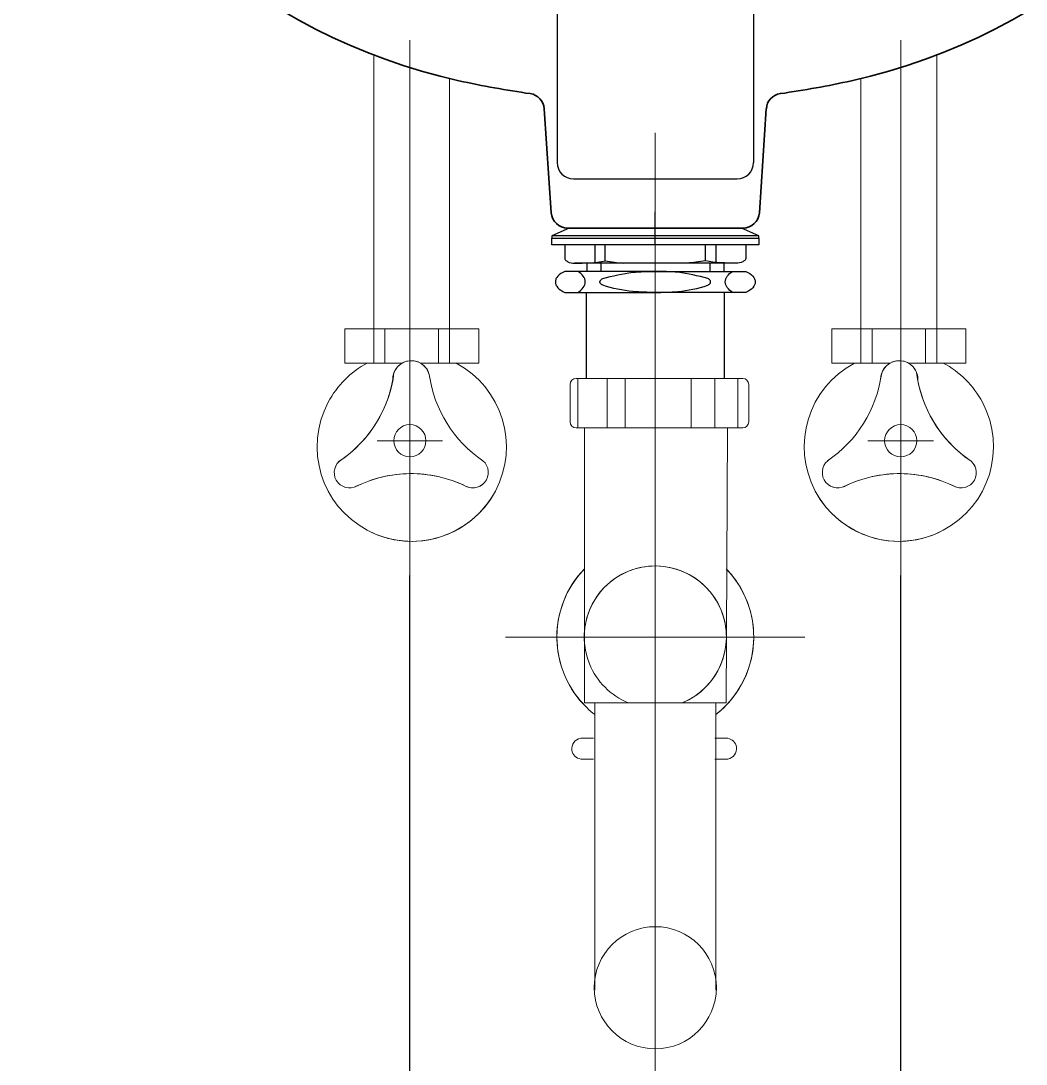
# Model space of a CAD drawing. Header units: millimetres. Extents: x 8119 to 10545, y -178 to 3253.
# Drawn here: x 8724.1 to 9031.4, y 914 to 1232.8 of the extents above; entities that cross this region are included whole.
import ezdxf
from ezdxf.lldxf.tags import DXFTag

# ---------------------------------------------------------------- set-up
doc = ezdxf.new("R2010")
doc.units = ezdxf.units.MM
doc.header["$LTSCALE"] = 0.2
for name, color, linetype, lineweight in [('CEN', 1, 'CENTER', 5), ('HIDDEN', 140, 'Continuous', 15), ('LINE', 7, 'Continuous', 25), ('OUTLINE', 11, 'Continuous', 35)]:
    doc.layers.add(name, color=color, linetype=linetype, lineweight=lineweight)
doc.layers.add('IN', color=221, linetype='HIDDEN')
doc.layers.add('YA', color=7, linetype='Continuous')
tags = doc.linetypes.add('CENTER', pattern=[50.8, 31.75, -6.35, 6.35, -6.35]).pattern_tags.tags
tags[10:11] = [DXFTag(74, 4), DXFTag(75, 0), DXFTag(340, '0'), DXFTag(46, 1.0), DXFTag(50, 0.0), DXFTag(44, 0.0), DXFTag(45, 0.0)]
tags[8:9] = [DXFTag(74, 4), DXFTag(75, 0), DXFTag(340, '0'), DXFTag(46, 1.0), DXFTag(50, 0.0), DXFTag(44, 0.0), DXFTag(45, 0.0)]
tags[6:7] = [DXFTag(74, 4), DXFTag(75, 0), DXFTag(340, '0'), DXFTag(46, 1.0), DXFTag(50, 0.0), DXFTag(44, 0.0), DXFTag(45, 0.0)]
tags[4:5] = [DXFTag(74, 4), DXFTag(75, 0), DXFTag(340, '0'), DXFTag(46, 1.0), DXFTag(50, 0.0), DXFTag(44, 0.0), DXFTag(45, 0.0)]
tags = doc.linetypes.add('HIDDEN', pattern=[9.525, 6.35, -3.175]).pattern_tags.tags
tags[6:7] = [DXFTag(74, 4), DXFTag(75, 0), DXFTag(340, '0'), DXFTag(46, 1.0), DXFTag(50, 0.0), DXFTag(44, 0.0), DXFTag(45, 0.0)]
tags[4:5] = [DXFTag(74, 4), DXFTag(75, 0), DXFTag(340, '0'), DXFTag(46, 1.0), DXFTag(50, 0.0), DXFTag(44, 0.0), DXFTag(45, 0.0)]

msp = doc.modelspace()

# ---------------------------------------------------------------- linework, layer by layer
at = {"layer": 'CEN', "color": 0}
for p, q in [((8843.04, 1226.9), (8843.04, 1063.32)), ((8993.04, 1226.9), (8993.04, 1063.32)), ((8918.04, 1198.6), (8918.04, 904.23)), ((8843.04, 1094.54), (8843.04, 1114.54)), ((8993.03, 1094.54), (8993.03, 1114.54)), ((8833.04, 1104.54), (8853.04, 1104.54)), ((8983.03, 1104.54), (9003.03, 1104.54)), ((8872.3, 1044.54), (8963.77, 1044.54))]:
    msp.add_line(p, q, dxfattribs=at)
at = {"layer": 'HIDDEN', "color": 0}
for p, q in [((8832.03, 1128.26), (8832.03, 1222.23)), ((9004.04, 1128.26), (9004.04, 1222.23)), ((8855.18, 1128.26), (8855.18, 1215.18)), ((8980.9, 1128.26), (8980.9, 1215.18)), ((8823.16, 1138.69), (8823.16, 1128.26)), ((8823.16, 1138.69), (8843.6, 1138.69)), ((8835.41, 1138.69), (8835.41, 1128.26)), ((8864.06, 1138.69), (8843.6, 1138.69)), ((8851.81, 1138.69), (8851.81, 1128.26)), ((8864.06, 1138.69), (8864.06, 1128.26)), ((8972.01, 1138.69), (8992.47, 1138.69)), ((8972.01, 1138.69), (8972.01, 1128.26)), ((8984.27, 1138.69), (8984.27, 1128.26)), ((9012.92, 1138.69), (8992.47, 1138.69)), ((9000.66, 1138.69), (9000.66, 1128.26)), ((9012.92, 1138.69), (9012.92, 1128.26)), ((8823.16, 1128.26), (8840.68, 1128.26)), ((8846.26, 1128.26), (8857.18, 1128.26)), ((8864.06, 1128.26), (8857.18, 1128.26)), ((8972.01, 1128.26), (8978.9, 1128.26)), ((8989.81, 1128.26), (8978.9, 1128.26)), ((9012.92, 1128.26), (8995.39, 1128.26)), ((8944.75, 1123.56), (8893.83, 1123.56)), ((8894.39, 1123.56), (8894.39, 1108.43)), ((8903.36, 1123.56), (8903.36, 1108.47)), ((8908.79, 1123.56), (8908.79, 1108.43)), ((8928.95, 1108.43), (8928.95, 1123.56)), ((8936.21, 1123.56), (8936.21, 1108.47)), ((8943.23, 1108.43), (8943.23, 1123.56)), ((8891.99, 1110.26), (8891.99, 1121.72)), ((8946.59, 1121.72), (8946.59, 1110.26)), ((8944.75, 1108.43), (8893.83, 1108.43)), ((8899.52, 1024.43), (8899.52, 936.6)), ((8936.54, 1024.43), (8936.54, 936.6)), ((8895.23, 1013.59), (8899.19, 1013.59)), ((8940.17, 1013.59), (8936.21, 1013.59)), ((8895.23, 1007.27), (8899.19, 1007.27)), ((8940.17, 1007.27), (8936.21, 1007.27))]:
    msp.add_line(p, q, dxfattribs=at)
msp.add_lwpolyline([(8940.06, 1108.43), (8939.71, 1024.43), (8896.35, 1024.43), (8896.39, 1108.43)], dxfattribs=at)
for centre, radius in [((8843.04, 1104.54), 4.91), ((8993.03, 1104.54), 4.91), ((8918.04, 937.37), 18.66)]:
    msp.add_circle(centre, radius, dxfattribs=at)
for points, knots in [([(8837.81, 1123), (8837.63, 1126.12), (8840.02, 1128.8), (8843.15, 1128.98), (8846.28, 1129.17), (8848.95, 1126.77), (8849.14, 1123.65)], [0, 0, 0, 0, 1, 1, 1, 2, 2, 2, 2]), ([(8998.27, 1123), (8998.45, 1126.12), (8996.06, 1128.8), (8992.92, 1128.98), (8989.8, 1129.17), (8987.12, 1126.77), (8986.94, 1123.65)], [0, 0, 0, 0, 1, 1, 1, 2, 2, 2, 2]), ([(8857.18, 1128.26), (8871.28, 1120.76), (8876.64, 1103.26), (8869.15, 1089.15), (8861.66, 1075.04), (8844.14, 1069.68), (8830.03, 1077.17), (8815.93, 1084.67), (8810.57, 1102.18), (8818.07, 1116.29), (8820.77, 1121.38), (8824.94, 1125.55), (8830.03, 1128.26)], [0, 0, 0, 0, 1, 1, 1, 2, 2, 2, 3, 3, 3, 4, 4, 4, 4]), ([(8978.9, 1128.26), (8964.79, 1120.76), (8959.43, 1103.26), (8966.93, 1089.15), (8974.42, 1075.04), (8991.93, 1069.68), (9006.04, 1077.17), (9020.15, 1084.67), (9025.51, 1102.18), (9018.01, 1116.29), (9015.3, 1121.38), (9011.13, 1125.55), (9006.04, 1128.26)], [0, 0, 0, 0, 1, 1, 1, 2, 2, 2, 3, 3, 3, 4, 4, 4, 4]), ([(8826.87, 1090.75), (8824.65, 1089.47), (8821.81, 1090.23), (8820.53, 1092.46), (8819.26, 1094.68), (8820.02, 1097.52), (8822.24, 1098.79)], [0, 0, 0, 0, 1, 1, 1, 2, 2, 2, 2]), ([(8864.56, 1098.98), (8866.85, 1097.72), (8867.68, 1094.85), (8866.42, 1092.56), (8865.17, 1090.27), (8862.29, 1089.43), (8860, 1090.69)], [0, 0, 0, 0, 1, 1, 1, 2, 2, 2, 2]), ([(8971.52, 1098.98), (8969.23, 1097.72), (8968.4, 1094.85), (8969.65, 1092.56), (8970.91, 1090.27), (8973.78, 1089.43), (8976.07, 1090.69)], [0, 0, 0, 0, 1, 1, 1, 2, 2, 2, 2]), ([(9009.2, 1090.75), (9011.42, 1089.47), (9014.26, 1090.23), (9015.54, 1092.46), (9016.82, 1094.68), (9016.05, 1097.52), (9013.83, 1098.79)], [0, 0, 0, 0, 1, 1, 1, 2, 2, 2, 2]), ([(8926.24, 1024.43), (8937.35, 1028.96), (8942.67, 1041.64), (8938.14, 1052.75), (8933.62, 1063.85), (8920.94, 1069.18), (8909.83, 1064.65), (8898.72, 1060.12), (8893.39, 1047.45), (8897.93, 1036.34), (8900.13, 1030.93), (8904.43, 1026.64), (8909.83, 1024.43)], [0, 0, 0, 0, 1, 1, 1, 2, 2, 2, 3, 3, 3, 4, 4, 4, 4]), ([(8896.35, 1065.39), (8884.84, 1053.42), (8885.21, 1034.38), (8897.18, 1022.86), (8897.93, 1022.15), (8898.71, 1021.47), (8899.52, 1020.83)], [0, 0, 0, 0, 1, 1, 1, 2, 2, 2, 2]), ([(8936.54, 1020.83), (8949.64, 1031.05), (8951.97, 1049.96), (8941.75, 1063.05), (8941.11, 1063.86), (8940.43, 1064.65), (8939.71, 1065.39)], [0, 0, 0, 0, 1, 1, 1, 2, 2, 2, 2]), ([(8895.23, 1013.59), (8893.49, 1013.32), (8892.28, 1011.69), (8892.55, 1009.95), (8892.76, 1008.56), (8893.85, 1007.47), (8895.23, 1007.27)], [0, 0, 0, 0, 1, 1, 1, 2, 2, 2, 2]), ([(8940.17, 1007.27), (8941.92, 1007.53), (8943.12, 1009.16), (8942.85, 1010.91), (8942.64, 1012.29), (8941.55, 1013.38), (8940.17, 1013.59)], [0, 0, 0, 0, 1, 1, 1, 2, 2, 2, 2])]:
    msp.add_open_spline(points, degree=3, knots=knots, dxfattribs=at)
for points in [[(8840.68, 1128.26), (8841.38, 1128.66), (8842.18, 1128.91), (8843.04, 1128.97)], [(8840.68, 1128.26), (8841.38, 1128.66), (8842.18, 1128.91), (8843.04, 1128.97)], [(8843.04, 1128.97), (8843.07, 1128.98), (8843.11, 1128.98), (8843.15, 1128.98)], [(8843.04, 1128.97), (8843.07, 1128.98), (8843.11, 1128.98), (8843.15, 1128.98)], [(8843.15, 1128.98), (8844.28, 1129.05), (8845.35, 1128.78), (8846.27, 1128.26)], [(8843.15, 1128.98), (8844.28, 1129.05), (8845.35, 1128.78), (8846.27, 1128.26)], [(8992.92, 1128.98), (8991.79, 1129.05), (8990.72, 1128.78), (8989.8, 1128.26)], [(8992.92, 1128.98), (8991.79, 1129.05), (8990.72, 1128.78), (8989.8, 1128.26)], [(8993.04, 1128.97), (8993, 1128.98), (8992.96, 1128.98), (8992.92, 1128.98)], [(8993.04, 1128.97), (8993, 1128.98), (8992.96, 1128.98), (8992.92, 1128.98)], [(8995.4, 1128.26), (8994.69, 1128.66), (8993.89, 1128.91), (8993.04, 1128.97)], [(8995.4, 1128.26), (8994.69, 1128.66), (8993.89, 1128.91), (8993.04, 1128.97)], [(8818.07, 1116.29), (8820.77, 1121.38), (8824.94, 1125.55), (8830.03, 1128.26)], [(8818.07, 1116.29), (8820.77, 1121.38), (8824.94, 1125.55), (8830.03, 1128.26)], [(8837.81, 1123), (8837.68, 1125.22), (8838.86, 1127.23), (8840.68, 1128.26)], [(8837.81, 1123), (8837.68, 1125.22), (8838.86, 1127.23), (8840.68, 1128.26)], [(8846.27, 1128.26), (8847.89, 1127.34), (8849.02, 1125.64), (8849.14, 1123.65)], [(8846.27, 1128.26), (8847.89, 1127.34), (8849.02, 1125.64), (8849.14, 1123.65)], [(8857.18, 1128.26), (8871.28, 1120.76), (8876.64, 1103.26), (8869.15, 1089.15)], [(8857.18, 1128.26), (8871.28, 1120.76), (8876.64, 1103.26), (8869.15, 1089.15)], [(8978.9, 1128.26), (8964.79, 1120.76), (8959.43, 1103.26), (8966.93, 1089.15)], [(8978.9, 1128.26), (8964.79, 1120.76), (8959.43, 1103.26), (8966.93, 1089.15)], [(8989.8, 1128.26), (8988.19, 1127.34), (8987.05, 1125.64), (8986.94, 1123.65)], [(8989.8, 1128.26), (8988.19, 1127.34), (8987.05, 1125.64), (8986.94, 1123.65)], [(8998.27, 1123), (8998.39, 1125.22), (8997.22, 1127.23), (8995.4, 1128.26)], [(8998.27, 1123), (8998.39, 1125.22), (8997.22, 1127.23), (8995.4, 1128.26)], [(9018.01, 1116.29), (9015.3, 1121.38), (9011.13, 1125.55), (9006.04, 1128.26)], [(9018.01, 1116.29), (9015.3, 1121.38), (9011.13, 1125.55), (9006.04, 1128.26)], [(8838.18, 1125.36), (8836.82, 1114.39), (8830.77, 1104.55), (8821.61, 1098.36)], [(8838.18, 1125.36), (8836.85, 1114.64), (8831.05, 1105), (8822.23, 1098.79)], [(8838.18, 1125.36), (8836.85, 1114.64), (8831.05, 1105), (8822.23, 1098.79)], [(8865.38, 1098.4), (8856.44, 1104.47), (8850.47, 1114.04), (8848.97, 1124.74)], [(8865.38, 1098.4), (8856.44, 1104.47), (8850.47, 1114.04), (8848.97, 1124.74)], [(8865.38, 1098.4), (8856.44, 1104.47), (8850.47, 1114.04), (8848.97, 1124.74)], [(8891.99, 1121.72), (8891.99, 1122.73), (8892.81, 1123.56), (8893.83, 1123.56)], [(8891.99, 1121.72), (8891.99, 1122.73), (8892.81, 1123.56), (8893.83, 1123.56)], [(8891.99, 1121.72), (8891.99, 1122.73), (8892.81, 1123.56), (8893.83, 1123.56)], [(8944.75, 1123.56), (8945.77, 1123.56), (8946.59, 1122.73), (8946.59, 1121.72)], [(8944.75, 1123.56), (8945.77, 1123.56), (8946.59, 1122.73), (8946.59, 1121.72)], [(8944.75, 1123.56), (8945.77, 1123.56), (8946.59, 1122.73), (8946.59, 1121.72)], [(8970.69, 1098.4), (8979.63, 1104.47), (8985.6, 1114.04), (8987.11, 1124.74)], [(8970.69, 1098.4), (8979.63, 1104.47), (8985.6, 1114.04), (8987.11, 1124.74)], [(8970.69, 1098.4), (8979.63, 1104.47), (8985.6, 1114.04), (8987.11, 1124.74)], [(8997.89, 1125.36), (8999.26, 1114.39), (9005.3, 1104.55), (9014.46, 1098.36)], [(8997.89, 1125.36), (8999.23, 1114.64), (9005.03, 1105), (9013.84, 1098.79)], [(8997.89, 1125.36), (8999.23, 1114.64), (9005.03, 1105), (9013.84, 1098.79)], [(8830.03, 1077.17), (8815.93, 1084.67), (8810.57, 1102.18), (8818.07, 1116.29)], [(8830.03, 1077.17), (8815.93, 1084.67), (8810.57, 1102.18), (8818.07, 1116.29)], [(9006.04, 1077.17), (9020.15, 1084.67), (9025.51, 1102.18), (9018.01, 1116.29)], [(9006.04, 1077.17), (9020.15, 1084.67), (9025.51, 1102.18), (9018.01, 1116.29)], [(8893.83, 1108.43), (8892.81, 1108.43), (8891.99, 1109.25), (8891.99, 1110.26)], [(8893.83, 1108.43), (8892.81, 1108.43), (8891.99, 1109.25), (8891.99, 1110.26)], [(8893.83, 1108.43), (8892.81, 1108.43), (8891.99, 1109.25), (8891.99, 1110.26)], [(8946.59, 1110.26), (8946.59, 1109.25), (8945.77, 1108.43), (8944.75, 1108.43)], [(8946.59, 1110.26), (8946.59, 1109.25), (8945.77, 1108.43), (8944.75, 1108.43)], [(8946.59, 1110.26), (8946.59, 1109.25), (8945.77, 1108.43), (8944.75, 1108.43)], [(8820.53, 1092.46), (8819.26, 1094.68), (8820.02, 1097.51), (8822.23, 1098.79)], [(8820.53, 1092.46), (8819.26, 1094.68), (8820.02, 1097.51), (8822.23, 1098.79)], [(8822.23, 1098.79), (8822.03, 1098.64), (8821.82, 1098.5), (8821.61, 1098.36)], [(8822.23, 1098.79), (8822.03, 1098.64), (8821.82, 1098.5), (8821.61, 1098.36)], [(8822.23, 1098.79), (8822.24, 1098.79), (8822.24, 1098.79), (8822.24, 1098.79)], [(8822.23, 1098.79), (8822.24, 1098.79), (8822.24, 1098.79), (8822.24, 1098.79)], [(8864.56, 1098.98), (8866.85, 1097.72), (8867.68, 1094.85), (8866.42, 1092.56)], [(8864.56, 1098.98), (8866.85, 1097.72), (8867.68, 1094.85), (8866.42, 1092.56)], [(8971.52, 1098.98), (8969.23, 1097.72), (8968.4, 1094.85), (8969.65, 1092.56)], [(8971.52, 1098.98), (8969.23, 1097.72), (8968.4, 1094.85), (8969.65, 1092.56)], [(9013.84, 1098.79), (9013.84, 1098.79), (9013.83, 1098.79), (9013.83, 1098.79)], [(9013.84, 1098.79), (9013.84, 1098.79), (9013.83, 1098.79), (9013.83, 1098.79)], [(9013.84, 1098.79), (9014.05, 1098.64), (9014.25, 1098.5), (9014.46, 1098.36)], [(9015.54, 1092.46), (9016.82, 1094.68), (9016.05, 1097.51), (9013.84, 1098.79)], [(9013.84, 1098.79), (9014.05, 1098.64), (9014.25, 1098.5), (9014.46, 1098.36)], [(9015.54, 1092.46), (9016.82, 1094.68), (9016.05, 1097.51), (9013.84, 1098.79)], [(8826.31, 1090.47), (8837.04, 1095.82), (8849.66, 1095.83), (8860.4, 1090.49)], [(8826.31, 1090.47), (8831.58, 1093.1), (8837.3, 1094.43), (8843.04, 1094.48)], [(8826.31, 1090.47), (8831.58, 1093.1), (8837.3, 1094.43), (8843.04, 1094.48)], [(8843.04, 1094.48), (8848.86, 1094.54), (8854.7, 1093.26), (8860.08, 1090.65)], [(8843.04, 1094.48), (8848.86, 1094.54), (8854.7, 1093.26), (8860.08, 1090.65)], [(9009.77, 1090.47), (8999.03, 1095.82), (8986.41, 1095.83), (8975.67, 1090.49)], [(8993.04, 1094.48), (8987.21, 1094.54), (8981.37, 1093.26), (8976, 1090.65)], [(8993.04, 1094.48), (8987.21, 1094.54), (8981.37, 1093.26), (8976, 1090.65)], [(9009.77, 1090.47), (9004.5, 1093.1), (8998.77, 1094.43), (8993.04, 1094.48)], [(9009.77, 1090.47), (9004.5, 1093.1), (8998.77, 1094.43), (8993.04, 1094.48)], [(8826.87, 1090.75), (8824.65, 1089.47), (8821.81, 1090.23), (8820.53, 1092.46)], [(8826.87, 1090.75), (8824.65, 1089.47), (8821.81, 1090.23), (8820.53, 1092.46)], [(8860.08, 1090.65), (8860.05, 1090.66), (8860.03, 1090.68), (8860, 1090.69)], [(8860.08, 1090.65), (8860.05, 1090.66), (8860.03, 1090.68), (8860, 1090.69)], [(8866.42, 1092.56), (8865.18, 1090.3), (8862.36, 1089.45), (8860.08, 1090.65)], [(8866.42, 1092.56), (8865.18, 1090.3), (8862.36, 1089.45), (8860.08, 1090.65)], [(8860.08, 1090.65), (8860.19, 1090.6), (8860.3, 1090.54), (8860.4, 1090.49)], [(8860.08, 1090.65), (8860.19, 1090.6), (8860.3, 1090.54), (8860.4, 1090.49)], [(8969.65, 1092.56), (8970.89, 1090.3), (8973.72, 1089.45), (8976, 1090.65)], [(8969.65, 1092.56), (8970.89, 1090.3), (8973.72, 1089.45), (8976, 1090.65)], [(8976, 1090.65), (8975.89, 1090.6), (8975.78, 1090.54), (8975.67, 1090.49)], [(8976, 1090.65), (8975.89, 1090.6), (8975.78, 1090.54), (8975.67, 1090.49)], [(8976, 1090.65), (8976.02, 1090.66), (8976.05, 1090.68), (8976.07, 1090.69)], [(8976, 1090.65), (8976.02, 1090.66), (8976.05, 1090.68), (8976.07, 1090.69)], [(9009.2, 1090.75), (9011.42, 1089.47), (9014.26, 1090.23), (9015.54, 1092.46)], [(9009.2, 1090.75), (9011.42, 1089.47), (9014.26, 1090.23), (9015.54, 1092.46)], [(8869.15, 1089.15), (8863.86, 1079.19), (8853.59, 1073.59), (8843.04, 1073.79)], [(8869.15, 1089.15), (8863.86, 1079.19), (8853.59, 1073.59), (8843.04, 1073.79)], [(8966.93, 1089.15), (8972.21, 1079.19), (8982.49, 1073.59), (8993.04, 1073.79)], [(8966.93, 1089.15), (8972.21, 1079.19), (8982.49, 1073.59), (8993.04, 1073.79)], [(8843.04, 1073.79), (8838.64, 1073.87), (8834.19, 1074.97), (8830.03, 1077.17)], [(8843.04, 1073.79), (8838.64, 1073.87), (8834.19, 1074.97), (8830.03, 1077.17)], [(8993.04, 1073.79), (8997.44, 1073.87), (9001.89, 1074.97), (9006.04, 1077.17)], [(8993.04, 1073.79), (8997.44, 1073.87), (9001.89, 1074.97), (9006.04, 1077.17)], [(8896.35, 1065.39), (8890.74, 1059.56), (8887.96, 1052.04), (8887.96, 1044.54)], [(8896.35, 1065.39), (8890.74, 1059.56), (8887.96, 1052.04), (8887.96, 1044.54)], [(8918.04, 1066.26), (8915.3, 1066.26), (8912.52, 1065.75), (8909.83, 1064.65)], [(8918.04, 1066.26), (8915.3, 1066.26), (8912.52, 1065.75), (8909.83, 1064.65)], [(8938.14, 1052.75), (8934.71, 1061.16), (8926.6, 1066.26), (8918.04, 1066.26)], [(8938.14, 1052.75), (8934.71, 1061.16), (8926.6, 1066.26), (8918.04, 1066.26)], [(8939.88, 1065.21), (8939.82, 1065.27), (8939.77, 1065.33), (8939.71, 1065.39)], [(8939.88, 1065.21), (8939.82, 1065.27), (8939.77, 1065.33), (8939.71, 1065.39)], [(8941.75, 1063.05), (8941.16, 1063.8), (8940.54, 1064.52), (8939.88, 1065.21)], [(8941.75, 1063.05), (8941.16, 1063.8), (8940.54, 1064.52), (8939.88, 1065.21)], [(8909.83, 1064.65), (8901.92, 1061.42), (8896.93, 1054.06), (8896.36, 1046.07)], [(8909.83, 1064.65), (8901.92, 1061.42), (8896.93, 1054.06), (8896.36, 1046.07)], [(8948.12, 1044.54), (8948.12, 1051.02), (8946.04, 1057.55), (8941.75, 1063.05)], [(8948.12, 1044.54), (8948.12, 1051.02), (8946.04, 1057.55), (8941.75, 1063.05)], [(8939.76, 1044.54), (8939.76, 1047.27), (8939.24, 1050.06), (8938.14, 1052.75)], [(8939.76, 1044.54), (8939.76, 1047.27), (8939.24, 1050.06), (8938.14, 1052.75)], [(8896.36, 1046.07), (8896.33, 1045.56), (8896.31, 1045.05), (8896.31, 1044.54)], [(8896.36, 1046.07), (8896.33, 1045.56), (8896.31, 1045.05), (8896.31, 1044.54)], [(8887.96, 1044.54), (8887.96, 1036.65), (8891.05, 1028.76), (8897.18, 1022.86)], [(8887.96, 1044.54), (8887.96, 1036.65), (8891.05, 1028.76), (8897.18, 1022.86)], [(8896.31, 1044.54), (8896.31, 1044.03), (8896.33, 1043.53), (8896.36, 1043.02)], [(8896.31, 1044.54), (8896.31, 1044.03), (8896.33, 1043.53), (8896.36, 1043.02)], [(8896.36, 1043.02), (8896.52, 1040.78), (8897.03, 1038.53), (8897.93, 1036.34)], [(8896.36, 1043.02), (8896.52, 1040.78), (8897.03, 1038.53), (8897.93, 1036.34)], [(8926.24, 1024.43), (8934.66, 1027.86), (8939.75, 1035.98), (8939.76, 1044.54)], [(8926.24, 1024.43), (8934.66, 1027.86), (8939.75, 1035.98), (8939.76, 1044.54)], [(8936.54, 1020.83), (8944.14, 1026.76), (8948.11, 1035.6), (8948.12, 1044.54)], [(8936.54, 1020.83), (8944.14, 1026.76), (8948.11, 1035.6), (8948.12, 1044.54)], [(8897.93, 1036.34), (8900.13, 1030.93), (8904.43, 1026.64), (8909.83, 1024.43)], [(8897.93, 1036.34), (8900.13, 1030.93), (8904.43, 1026.64), (8909.83, 1024.43)], [(8897.18, 1022.86), (8897.93, 1022.15), (8898.71, 1021.47), (8899.52, 1020.83)], [(8897.18, 1022.86), (8897.93, 1022.15), (8898.71, 1021.47), (8899.52, 1020.83)], [(8895.23, 1013.59), (8893.49, 1013.32), (8892.28, 1011.69), (8892.55, 1009.95)], [(8895.23, 1013.59), (8893.49, 1013.32), (8892.28, 1011.69), (8892.55, 1009.95)], [(8942.85, 1010.91), (8942.64, 1012.29), (8941.55, 1013.38), (8940.17, 1013.59)], [(8942.85, 1010.91), (8942.64, 1012.29), (8941.55, 1013.38), (8940.17, 1013.59)], [(8940.17, 1007.27), (8941.92, 1007.53), (8943.12, 1009.16), (8942.85, 1010.91)], [(8940.17, 1007.27), (8941.92, 1007.53), (8943.12, 1009.16), (8942.85, 1010.91)], [(8892.55, 1009.95), (8892.76, 1008.56), (8893.85, 1007.47), (8895.23, 1007.27)], [(8892.55, 1009.95), (8892.76, 1008.56), (8893.85, 1007.47), (8895.23, 1007.27)]]:
    msp.add_open_spline(points, degree=3, dxfattribs=at)
at = {"layer": 'IN', "color": 0}
msp.add_line((8896.54, 1169.54), (8939.54, 1169.54), dxfattribs=at)
at = {"layer": 'LINE', "color": 0}
for p, q in [((8888.04, 1344.54), (8888.04, 1189.54)), ((8948.04, 1344.54), (8948.04, 1189.54)), ((8893.04, 1184.54), (8943.04, 1184.54)), ((8895.31, 1169.54), (8940.77, 1169.54))]:
    msp.add_line(p, q, dxfattribs=at)
at = {"layer": 'LINE'}
for p, q in [((8918.04, 1164.44), (8918.04, 1174.44)), ((8891.73, 1169.54), (8944.23, 1169.54)), ((8843.04, 845.64), (8843.04, 1063.32)), ((8993.04, 845.64), (8993.04, 1063.32))]:
    msp.add_line(p, q, dxfattribs=at)
at = {"layer": 'LINE', "color": 0}
for centre, start, end in [((8893.04, 1189.54), 180, 270), ((8943.04, 1189.54), 270, 0)]:
    msp.add_arc(centre, 5, start, end, dxfattribs=at)
at = {"layer": 'OUTLINE', "color": 0}
for p, q in [((8886.23, 1174.21), (8884.11, 1205.98)), ((8949.85, 1174.21), (8951.97, 1205.98)), ((8891.21, 1169.54), (8944.86, 1169.54)), ((8895.43, 1169.54), (8941.15, 1169.54))]:
    msp.add_line(p, q, dxfattribs=at)
for centre, radius, start, end in [((8898.84, 1396.31), 186.29, 200.328, 257.3491), ((8937.24, 1396.31), 186.29, 282.6509, 339.672), ((8922.29, 1507.58), 300, 257.6321, 261.8621), ((8913.78, 1507.58), 300, 278.1379, 282.3679), ((8879.12, 1205.65), 5, 3.8141, 81.8621), ((8956.96, 1205.65), 5, 98.1379, 176.1859), ((8891.21, 1174.54), 5, 183.8141, 270), ((8944.86, 1174.54), 5, 270, 356.1859)]:
    msp.add_arc(centre, radius, start, end, dxfattribs=at)
at = {"layer": 'YA', "color": 0}
for p, q in [((8899.51, 1164.44), (8899.51, 1159.05)), ((8902.73, 1159.48), (8902.73, 1164.44)), ((8933.35, 1159.48), (8933.35, 1164.44)), ((8936.56, 1164.44), (8936.56, 1159.05)), ((8942.68, 1158.81), (8893.39, 1158.81)), ((8897.1, 1158.81), (8897.1, 1156.29)), ((8901.39, 1158.81), (8901.39, 1156.29)), ((8934.69, 1158.81), (8934.69, 1156.29)), ((8938.98, 1158.81), (8938.98, 1156.29)), ((8897.04, 1123.56), (8897.04, 1149.85)), ((8939.04, 1149.85), (8939.04, 1123.56))]:
    msp.add_line(p, q, dxfattribs=at)
for points in [[(8891.73, 1169.54), (8886.37, 1167.12)], [(8949.7, 1166.45), (8949.7, 1167.12), (8886.37, 1167.12), (8886.37, 1166.45)], [(8949.7, 1167.12), (8944.34, 1169.54)], [(8918.04, 1166.45), (8949.7, 1166.45), (8949.7, 1164.44), (8886.37, 1164.44), (8886.37, 1166.45), (8918.04, 1166.45)], [(8894.42, 1149.85), (8895.32, 1150.54), (8895.71, 1150.92), (8896.03, 1151.32), (8896.29, 1151.74), (8896.48, 1152.17), (8896.59, 1152.62), (8896.63, 1153.07), (8896.59, 1153.52), (8896.48, 1153.96), (8896.29, 1154.4), (8896.03, 1154.82), (8895.71, 1155.22), (8895.32, 1155.6), (8894.42, 1156.29)], [(8941.66, 1149.85), (8940.75, 1150.54), (8940.37, 1150.92), (8940.04, 1151.32), (8939.79, 1151.74), (8939.6, 1152.17), (8939.48, 1152.62), (8939.44, 1153.07), (8939.48, 1153.52), (8939.6, 1153.96), (8939.79, 1154.4), (8940.04, 1154.82), (8940.37, 1155.22), (8940.75, 1155.6), (8941.66, 1156.29)]]:
    msp.add_lwpolyline(points, dxfattribs=at)
for points in [[(8890.39, 1164.44), (8890.4, 1160.24), (8890.4, 1160.17), (8890.42, 1160.11), (8890.44, 1160.04), (8890.51, 1159.9), (8890.6, 1159.76), (8890.73, 1159.62), (8890.88, 1159.49), (8891.06, 1159.36), (8891.27, 1159.25), (8891.75, 1159.05), (8892.29, 1158.91), (8892.85, 1158.83), (8893.39, 1158.81, 0.046901), (8902.73, 1159.48, 0.022789), (8908.33, 1158.81)], [(8945.68, 1164.44), (8945.68, 1160.24), (8945.67, 1160.17), (8945.65, 1160.11), (8945.63, 1160.04), (8945.57, 1159.9), (8945.47, 1159.76), (8945.35, 1159.62), (8945.19, 1159.49), (8945.01, 1159.36), (8944.8, 1159.25), (8944.32, 1159.05), (8943.79, 1158.91), (8943.23, 1158.83), (8942.68, 1158.81, -0.046901), (8933.35, 1159.48, -0.022789), (8927.74, 1158.81)], [(8890.39, 1156.29), (8889.76, 1155.98), (8889.18, 1155.63), (8888.67, 1155.24), (8888.25, 1154.83), (8887.91, 1154.4), (8887.78, 1154.18), (8887.67, 1153.96), (8887.59, 1153.74), (8887.53, 1153.51), (8887.5, 1153.29), (8887.49, 1153.07), (8887.5, 1152.85), (8887.53, 1152.62), (8887.59, 1152.4), (8887.67, 1152.17), (8887.78, 1151.95), (8887.91, 1151.73), (8888.25, 1151.3), (8888.67, 1150.89), (8889.18, 1150.51), (8889.76, 1150.16), (8890.39, 1149.85), (8918.04, 1149.85, -0.019642), (8911.13, 1150.12, -0.053716), (8902.02, 1152.04), (8901.82, 1152.15), (8901.64, 1152.26), (8901.48, 1152.38), (8901.35, 1152.51), (8901.25, 1152.65), (8901.21, 1152.72), (8901.18, 1152.79), (8901.15, 1152.86), (8901.13, 1152.93), (8901.12, 1153), (8901.12, 1153.07), (8901.12, 1153.14), (8901.13, 1153.21), (8901.15, 1153.28), (8901.18, 1153.35), (8901.21, 1153.42), (8901.25, 1153.49), (8901.35, 1153.63), (8901.48, 1153.76), (8901.64, 1153.88), (8901.82, 1153.99), (8902.02, 1154.09, -0.029266), (8911.13, 1156.02, -0.019642), (8918.04, 1156.29), (8890.39, 1156.29)], [(8945.68, 1156.29), (8946.32, 1155.98), (8946.9, 1155.63), (8947.4, 1155.24), (8947.83, 1154.83), (8948.16, 1154.4), (8948.29, 1154.18), (8948.4, 1153.96), (8948.48, 1153.74), (8948.54, 1153.51), (8948.58, 1153.29), (8948.59, 1153.07), (8948.58, 1152.85), (8948.54, 1152.62), (8948.48, 1152.4), (8948.4, 1152.17), (8948.29, 1151.95), (8948.16, 1151.73), (8947.83, 1151.3), (8947.4, 1150.89), (8946.9, 1150.51), (8946.32, 1150.16), (8945.68, 1149.85), (8918.04, 1149.85, 0.019642), (8924.95, 1150.12, 0.053716), (8934.06, 1152.04), (8934.25, 1152.15), (8934.43, 1152.26), (8934.59, 1152.38), (8934.72, 1152.51), (8934.82, 1152.65), (8934.86, 1152.72), (8934.9, 1152.79), (8934.92, 1152.86), (8934.94, 1152.93), (8934.95, 1153), (8934.95, 1153.07), (8934.95, 1153.14), (8934.94, 1153.21), (8934.92, 1153.28), (8934.9, 1153.35), (8934.86, 1153.42), (8934.82, 1153.49), (8934.72, 1153.63), (8934.59, 1153.76), (8934.43, 1153.88), (8934.25, 1153.99), (8934.06, 1154.09, 0.029266), (8924.95, 1156.02, 0.019642), (8918.04, 1156.29), (8945.68, 1156.29)]]:
    msp.add_lwpolyline(points, format="xyb", dxfattribs=at)

doc.saveas('drawing.dxf')
